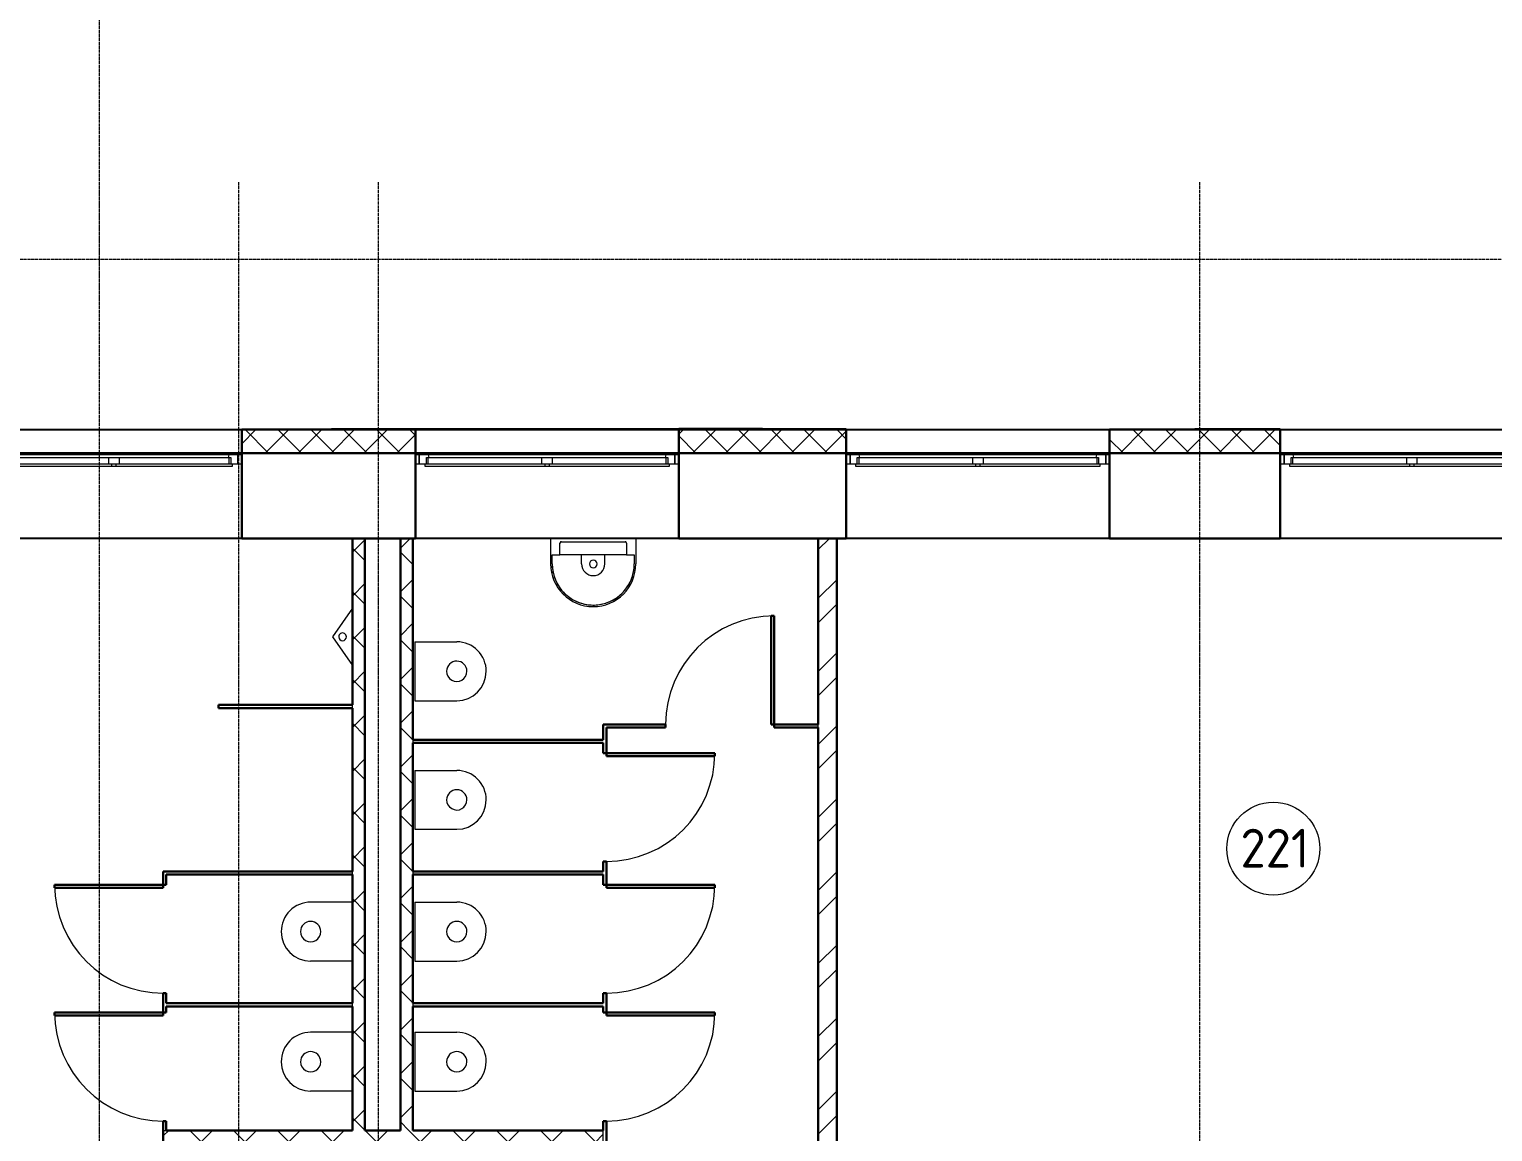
# Model space of a CAD drawing. Header units: millimetres. Extents: x -695119 to 412940, y -249585 to 622758.
# Drawn here: x 106230 to 115673, y 526899 to 534014 of the extents above; entities that cross this region are included whole.
import ezdxf

# ---------------------------------------------------------------- set-up
doc = ezdxf.new("R2010")
doc.units = ezdxf.units.MM
doc.linetypes.add('ADSK_Линия сетки', pattern=[25, 20, -2.5, 0, -2.5])
for name, color, linetype, lineweight in [('Двери', 8, 'Continuous', 9), ('Каркас_Импост', 8, 'Continuous', 9), ('Марки помещений', 8, 'Continuous', 20), ('Окна', 252, 'Continuous', 9), ('Оси', 252, 'Continuous', 9), ('Панель', 252, 'Continuous', 30), ('Сантехнические приборы', 8, 'Continuous', 18), ('Стены разрез', 7, 'Continuous', 30), ('Стены штриховка', 7, 'Continuous', 9)]:
    doc.layers.add(name, color=color, linetype=linetype, lineweight=lineweight)
doc.layers.add('Стены', color=194, linetype='Continuous')
doc.styles.add('GOST Common_1', font='', dxfattribs={"height": 250})
doc.styles.get('GOST Common_1').set_extended_font_data('GOST type B')
pattern_1 = [(0, (91217.38, 536167.97), (406.4, 101.6), [33.528, -271.272, 33.528, -271.272, -1625.6]), (0, (91217.38, 536167.97), (406.4, 101.6), [-609.6, 33.528, -576.072, 33.528, -271.272, -711.2]), (0, (91217.38, 536167.97), (406.4, 101.6), [-1524, 33.528, -169.672, 33.528, -474.472]), (120, (91369.78, 536218.77), (-291.18818, 301.15272), [33.528, -271.272, 33.528, -271.272, -1625.6]), (120, (91369.78, 536218.77), (-291.18818, 301.15272), [-609.6, 33.528, -576.072, 33.528, -271.272, -711.2]), (120, (91369.78, 536218.77), (-291.18818, 301.15272), [-1524, 33.528, -169.672, 33.528, -474.472]), (240, (91420.58, 536421.97), (-115.21182, -402.75272), [33.528, -271.272, 33.528, -271.272, -1625.6]), (240, (91420.58, 536421.97), (-115.21182, -402.75272), [-609.6, 33.528, -576.072, 33.528, -271.272, -711.2]), (240, (91420.58, 536421.97), (-115.21182, -402.75272), [-1524, 33.528, -169.672, 33.528, -474.472])]
pattern_2 = [(45, (91217.38, 536167.97), (-141.4214, 141.4214), []), (135, (91217.38, 536167.97), (-141.4214, -141.4214), [])]

# ---------------------------------------------------------------- blocks, each defined once
blk = doc.blocks.new('BIMLIB_Окно_Двустворчатое_VEKA_СФрамугойСнизу_ГОСТ30674_без линий - Ж_ОК-1_2320х1700-V3-План 2 этажа смеж')
at = {"layer": 'Каркас_Импост', "lineweight": 18}
for p, q in [((-765.6, 265), (-825, 265)), ((-825, 265), (-825, 207)), ((-825, 207), (-787, 207)), ((-779, 207), (-779, 248)), ((-779, 248), (-767, 248)), ((-761, 248), (-765.6, 265)), ((765.6, 265), (761, 248)), ((825, 265), (765.6, 265)), ((767, 248), (779, 248)), ((779, 248), (779, 207)), ((787, 207), (825, 207)), ((825, 207), (825, 265))]:
    blk.add_line(p, q, dxfattribs=at)
at = {"layer": 'Каркас_Импост'}
for p, q in [((-787, 207), (-15, 207)), ((-787, 190), (-787, 207)), ((-15, 190), (-787, 190)), ((-767, 248), (-35, 248)), ((-767, 207), (-767, 248)), ((765.6, 265), (-765.6, 265)), ((-35, 248), (35, 248)), ((-35, 248), (-35, 207)), ((-15, 207), (15, 207)), ((-15, 207), (-15, 190)), ((15, 190), (-15, 190)), ((15, 207), (787, 207)), ((15, 190), (15, 207)), ((787, 190), (15, 190)), ((35, 248), (767, 248)), ((35, 207), (35, 248)), ((767, 248), (767, 207)), ((787, 207), (787, 190))]:
    blk.add_line(p, q, dxfattribs=at)
at = {"layer": 'Окна'}
for p, q in [((-825, 265), (-850, 265)), ((-850, 207), (-825, 207)), ((-825, 207), (-825, 265)), ((850, 265), (825, 265)), ((825, 265), (825, 207)), ((825, 207), (850, 207))]:
    blk.add_line(p, q, dxfattribs=at)
blk = doc.blocks.new('BIMLIB_Окно_Двустворчатое_VEKA_СФрамугойСнизу_ГОСТ30674_без линий - Ж_ОК-3_2320х1650-3824459-План 2 этажа смеж')
at = {"layer": 'Каркас_Импост', "lineweight": 18}
for p, q in [((-740.6, 265), (-800, 265)), ((-800, 265), (-800, 207)), ((-800, 207), (-762, 207)), ((-754, 207), (-754, 248)), ((-754, 248), (-742, 248)), ((-736, 248), (-740.6, 265)), ((740.6, 265), (736, 248)), ((800, 265), (740.6, 265)), ((742, 248), (754, 248)), ((754, 248), (754, 207)), ((762, 207), (800, 207)), ((800, 207), (800, 265))]:
    blk.add_line(p, q, dxfattribs=at)
at = {"layer": 'Каркас_Импост'}
for p, q in [((-762, 207), (-15, 207)), ((-762, 190), (-762, 207)), ((-15, 190), (-762, 190)), ((-742, 248), (-35, 248)), ((-742, 207), (-742, 248)), ((740.6, 265), (-740.6, 265)), ((-35, 248), (35, 248)), ((-35, 248), (-35, 207)), ((-15, 207), (15, 207)), ((-15, 207), (-15, 190)), ((15, 190), (-15, 190)), ((15, 207), (762, 207)), ((15, 190), (15, 207)), ((762, 190), (15, 190)), ((35, 248), (742, 248)), ((35, 207), (35, 248)), ((742, 248), (742, 207)), ((762, 207), (762, 190))]:
    blk.add_line(p, q, dxfattribs=at)
at = {"layer": 'Окна'}
for p, q in [((-800, 265), (-825, 265)), ((-825, 207), (-800, 207)), ((-800, 207), (-800, 265)), ((825, 265), (800, 265)), ((800, 265), (800, 207)), ((800, 207), (825, 207))]:
    blk.add_line(p, q, dxfattribs=at)
blk = doc.blocks.new('Дверь-Одинарная-Панель - 700 x 2100 мм-1153510-План 2 этажа смеж')
at = {"layer": 'Двери'}
blk.add_arc((350, -10), 700, 180, 270, dxfattribs=at)
at = {"layer": 'Панель'}
for p, q in [((330, -10), (350, -10)), ((330, -710), (330, -10)), ((350, -10), (350, -710)), ((350, -710), (330, -710))]:
    blk.add_line(p, q, dxfattribs=at)
blk = doc.blocks.new('Ш_Сантехника_2D_Писуар _ГОСТ - Ш_Сантехника_2D_Писуар _ГОСТ-1811941-План 2 этажа смеж')
at = {"layer": 'Сантехнические приборы'}
for p, q in [((-185, 0), (0, -129.5)), ((0, -129.5), (185, 0))]:
    blk.add_line(p, q, dxfattribs=at)
for start, end in [(89.5033, 272.23198), (272.23198, 89.5033)]:
    blk.add_arc((0, -64.1), 25, start, end, dxfattribs=at)
blk = doc.blocks.new('Дверь-Одинарная-Панель - 700 x 2100 мм-1152138-План 2 этажа смеж')
at = {"layer": 'Двери'}
blk.add_arc((350, 10), 700, 90, 180, dxfattribs=at)
at = {"layer": 'Панель'}
for p, q in [((350, 710), (330, 710)), ((330, 710), (330, 10)), ((350, 10), (350, 710)), ((330, 10), (350, 10))]:
    blk.add_line(p, q, dxfattribs=at)
blk = doc.blocks.new('Ш_Сантехника_2D_Унитаз _ГОСТ - Ш_Сантехника_2D_Унитаз _ГОСТ-1822227-План 2 этажа смеж')
at = {"layer": 'Сантехнические приборы'}
for p, q in [((-190, 0), (-190, 270)), ((190, 0), (190, 270)), ((-190, 0), (190, 0))]:
    blk.add_line(p, q, dxfattribs=at)
for radius, start, end in [(190, 89.92886, 180), (190, 0, 89.92886), (65.4, 89.92228, 269.68172), (65.4, 269.68172, 89.92228)]:
    blk.add_arc((0, 270), radius, start, end, dxfattribs=at)
blk = doc.blocks.new('ИГСП_ООО САНИТА сантехника_Умывальник - ИГСП_ООО САНИТА сантехника_Умывальник-461922-План 2 этажа смеж')
at = {"layer": 'Сантехнические приборы'}
for p, q in [((-275, 0), (-275, -165)), ((275, 0), (275, -165)), ((-215, -105), (-215, -31.3)), ((-205, -21.3), (205, -21.3)), ((215, -31.3), (215, -105)), ((-265, -165), (-265, -105)), ((-265, -105), (-215, -105)), ((-205, -105), (-215, -105)), ((205, -105), (-205, -105)), ((-75, -165), (-75, -105)), ((75, -165), (75, -105)), ((215, -105), (205, -105)), ((215, -105), (265, -105)), ((265, -105), (265, -165))]:
    blk.add_line(p, q, dxfattribs=at)
at = {"layer": 'Сантехнические приборы', "flags": 128}
for points in [[(-205, -21.3), (-205.4, -21.3), (-205.8, -21.3), (-206.2, -21.3), (-206.6, -21.4), (-207, -21.5), (-207.4, -21.6), (-207.8, -21.7), (-208.1, -21.8), (-208.5, -21.9), (-208.9, -22.1), (-209.3, -22.2), (-209.6, -22.4), (-210, -22.6), (-210.3, -22.8), (-210.6, -23), (-211, -23.2), (-211.3, -23.5), (-211.6, -23.7), (-211.9, -24), (-212.2, -24.3), (-212.4, -24.6), (-212.7, -24.9), (-213, -25.2), (-213.2, -25.5), (-213.4, -25.9), (-213.6, -26.2), (-213.8, -26.6), (-214, -26.9), (-214.2, -27.3), (-214.3, -27.6), (-214.5, -28), (-214.6, -28.4), (-214.7, -28.8), (-214.8, -29.2), (-214.9, -29.6), (-214.9, -30), (-215, -30.4), (-215, -30.8), (-215, -31.2), (-215, -31.3)], [(215, -31.3), (215, -30.9), (215, -30.5), (214.9, -30.1), (214.9, -29.7), (214.8, -29.3), (214.7, -28.9), (214.6, -28.5), (214.5, -28.1), (214.4, -27.7), (214.2, -27.4), (214, -27), (213.9, -26.6), (213.7, -26.3), (213.5, -26), (213.3, -25.6), (213, -25.3), (212.8, -25), (212.5, -24.7), (212.2, -24.4), (212, -24.1), (211.7, -23.8), (211.4, -23.6), (211.1, -23.3), (210.7, -23.1), (210.4, -22.9), (210.1, -22.6), (209.7, -22.4), (209.4, -22.3), (209, -22.1), (208.6, -21.9), (208.2, -21.8), (207.9, -21.7), (207.5, -21.6), (207.1, -21.5), (206.7, -21.4), (206.3, -21.4), (205.9, -21.3), (205.5, -21.3), (205.1, -21.3), (205, -21.3)], [(-265, -165), (-264.8, -175.6), (-264.2, -186.2), (-263.1, -196.7), (-261.6, -207.2), (-259.7, -217.6), (-257.4, -228), (-254.7, -238.2), (-251.5, -248.4), (-248, -258.4), (-244.1, -268.2), (-239.8, -277.9), (-235.1, -287.4), (-230, -296.7), (-224.5, -305.8), (-218.7, -314.6), (-212.6, -323.3), (-206.1, -331.6), (-199.2, -339.7), (-192.1, -347.6), (-184.6, -355.1), (-176.9, -362.3), (-168.8, -369.2), (-160.5, -375.8), (-152, -382.1), (-143.2, -388), (-134.1, -393.5), (-124.9, -398.7), (-115.5, -403.5), (-105.8, -408), (-96, -412), (-86.1, -415.6), (-76, -418.9), (-65.8, -421.7), (-55.4, -424.1), (-45, -426.1), (-34.6, -427.7), (-24, -428.9), (-13.5, -429.7), (-2.9, -430), (7.7, -429.9), (18.3, -429.4), (28.9, -428.4), (39.4, -427.1), (49.8, -425.3), (60.2, -423.1), (70.5, -420.5), (80.6, -417.4), (90.7, -414), (100.6, -410.2), (110.3, -406), (119.8, -401.4), (129.2, -396.4), (138.3, -391), (147.3, -385.3), (156, -379.3), (164.4, -372.8), (172.6, -366.1), (180.5, -359), (188.1, -351.7), (195.4, -344), (202.4, -336), (209.1, -327.8), (215.4, -319.3), (221.4, -310.6), (227.1, -301.6), (232.4, -292.4), (237.3, -283), (241.8, -273.4), (245.9, -263.7), (249.7, -253.8), (253, -243.7), (256, -233.5), (258.5, -223.2), (260.6, -212.9), (262.3, -202.4), (263.6, -191.9), (264.5, -181.3), (264.9, -170.7), (265, -165)]]:
    blk.add_lwpolyline(points, dxfattribs=at)
at = {"layer": 'Сантехнические приборы'}
for centre, radius, start, end in [((-205, -31.3), 10, 90, 180), ((205, -31.3), 10, 0, 90), ((0, -165), 275, 180, 360), ((0, -165), 265, 180, 0), ((0, -165), 75, 180, 0), ((0, -165), 25, 0, 180), ((0, -165), 25, 180, 360)]:
    blk.add_arc(centre, radius, start, end, dxfattribs=at)
blk = doc.blocks.new('Ш_Сантехника_2D_Унитаз _ГОСТ - Ш_Сантехника_2D_Унитаз _ГОСТ-V68-План 2 этажа смеж')
at = {"layer": 'Сантехнические приборы'}
for p, q in [((-190, 0), (-190, -270)), ((190, 0), (190, -270))]:
    blk.add_line(p, q, dxfattribs=at)
for radius, start, end in [(190, 180, 270.07114), (65.4, 90.31828, 270.07772), (65.4, 270.07772, 90.31828), (190, 270.07114, 360)]:
    blk.add_arc((0, -270), radius, start, end, dxfattribs=at)
blk = doc.blocks.new('ADSK_Марка_Помещение_ОдноЗначение_Номер - Номер-462100-План 2 этажа смеж')
at = {"layer": 'Марки помещений'}
blk.add_circle((0, 0), 3, dxfattribs=at)

msp = doc.modelspace()

# ---------------------------------------------------------------- hatches: boundary and pattern name
at = {"layer": 'Стены разрез', "lineweight": 9}
h = msp.add_hatch(dxfattribs=at)
h.set_pattern_fill('FP_4', color=256, style=0, pattern_type=2)
h.set_pattern_definition(pattern_1)
h.paths.add_polyline_path([(116566.401, 531430.241), (117131.401, 531430.241), (117131.401, 531435.241), (116566.401, 531435.241)])
h.paths.add_polyline_path([(110421.401, 531430.241), (110961.401, 531430.241), (110961.401, 531435.241), (110421.401, 531435.241)])
h.paths.add_polyline_path([(99296.401, 531430.241), (99296.401, 531435.241), (98736.401, 531435.241), (98736.401, 531430.241)])
h.paths.add_polyline_path([(96516.401, 531430.241), (96516.401, 531435.241), (95966.401, 531435.241), (95966.401, 531430.241)])
h = msp.add_hatch(dxfattribs=at)
h.set_pattern_fill('FP_7', color=256, style=0, pattern_type=2)
h.set_pattern_definition([(45, (91217.38, 536167.97), (-106.066, 106.066), []), (135, (91217.38, 536167.97), (-106.066, -106.066), [])])
h.paths.add_polyline_path([(118831.401, 531278.241), (126031.401, 531278.241), (126031.401, 531428.241), (118833.401, 531428.241), (118833.401, 531354.241), (118831.401, 531354.241)])
h.paths.add_polyline_path([(107889.858, 531278.241), (108721.401, 531278.241), (108721.401, 531354.241), (108719.401, 531354.241), (108719.401, 531428.241), (107603.813, 531428.241), (107603.813, 531354.241), (107601.813, 531354.241), (107601.813, 531278.241)])
h.paths.add_polyline_path([(110668.371, 531278.241), (111501.401, 531278.241), (111501.401, 531354.241), (111499.401, 531354.241), (111499.401, 531428.241), (110423.401, 531428.241), (110423.401, 531354.241), (110421.401, 531354.241), (110421.401, 531278.241)])
h.paths.add_polyline_path([(105986.401, 531278.241), (105988.401, 531278.241), (105988.401, 531428.241), (105986.401, 531428.241), (105986.401, 531396.487)])
h.paths.add_polyline_path([(113201.401, 531278.241), (114301.401, 531278.241), (114301.401, 531354.241), (114299.401, 531354.241), (114299.401, 531428.241), (113203.401, 531428.241), (113203.401, 531354.241), (113201.401, 531354.241)])
h.paths.add_polyline_path([(117131.401, 531278.241), (117131.401, 531354.241), (117129.401, 531354.241), (117129.401, 531428.241), (116003.401, 531428.241), (116003.401, 531354.241), (116001.401, 531354.241), (116001.401, 531278.241), (116225.398, 531278.241)])
h = msp.add_hatch(dxfattribs=at)
h.set_pattern_fill('FP_4', color=256, style=0, pattern_type=2)
h.set_pattern_definition(pattern_1)
h.paths.add_polyline_path([(107601.813, 531354.241), (107603.813, 531354.241), (107603.813, 531428.241), (108719.401, 531428.241), (108719.401, 531354.241), (108721.401, 531354.241), (108721.401, 531430.241), (107601.813, 531430.241), (107601.813, 531396.487)])
h.paths.add_polyline_path([(114301.401, 531354.241), (114301.401, 531430.241), (113201.401, 531430.241), (113201.401, 531354.241), (113203.401, 531354.241), (113203.401, 531428.241), (114299.401, 531428.241), (114299.401, 531354.241)])
h.paths.add_polyline_path([(116001.401, 531354.241), (116003.401, 531354.241), (116003.401, 531428.241), (117129.401, 531428.241), (117129.401, 531354.241), (117131.401, 531354.241), (117131.401, 531430.241), (116001.401, 531430.241), (116001.401, 531396.487)])
h.paths.add_polyline_path([(110421.401, 531354.241), (110423.401, 531354.241), (110423.401, 531428.241), (111499.401, 531428.241), (111499.401, 531354.241), (111501.401, 531354.241), (111501.401, 531430.241), (110421.401, 531430.241), (110421.401, 531396.487)])
h.paths.add_polyline_path([(118833.401, 531354.241), (118833.401, 531428.241), (126181.401, 531428.241), (126181.401, 531430.241), (118831.401, 531430.241), (118831.401, 531354.241)])
h = msp.add_hatch(dxfattribs=at)
h.set_pattern_fill('FP_3', color=256, style=0, pattern_type=2)
h.set_pattern_definition(pattern_2)
h.paths.add_polyline_path([(108395.935, 526908.241), (108395.935, 530728.241), (108315.935, 530728.241), (108315.935, 526908.241)])
h = msp.add_hatch(dxfattribs=at)
h.set_pattern_fill('FP_3', color=256, style=0, pattern_type=2)
h.set_pattern_definition(pattern_2)
h.paths.add_polyline_path([(108625.867, 526908.241), (108705.867, 526908.241), (108705.867, 530728.241), (108625.867, 530728.241), (108625.867, 527954.069)])
h = msp.add_hatch(dxfattribs=at)
h.set_pattern_fill('FP_1', color=256, style=0, pattern_type=2)
h.set_pattern_definition([(45, (91217.38, 536167.97), (-235.7317, 235.7317), []), (45, (91374.53, 536167.97), (-235.7317, 235.7317), [])])
h.paths.add_polyline_path([(111321.401, 524453.241), (111441.401, 524453.241), (111441.401, 530728.241), (111321.401, 530728.241), (111321.401, 525659.123)])
h = msp.add_hatch(dxfattribs=at)
h.set_pattern_fill('FP_3', color=256, style=0, pattern_type=2)
h.set_pattern_definition(pattern_2)
h.paths.add_polyline_path([(109486.401, 526828.241), (109934.133, 526828.241), (109934.133, 526908.241), (107094.133, 526908.241), (107094.133, 526828.241), (109406.401, 526828.241)])

# ---------------------------------------------------------------- linework, layer by layer
at = {"layer": 'Оси', "linetype": 'ADSK_Линия сетки'}
for p, q in [((106681.401, 569901.977), (106681.401, 503632.555)), ((107581.401, 533028.241), (107581.401, 504902.555)), ((108481.401, 533028.241), (108481.401, 504902.555)), ((113781.401, 533028.241), (113781.401, 503632.555)), ((127748.695, 532528.241), (50771.339, 532528.241)), ((127748.695, 530728.241), (50771.339, 530728.241))]:
    msp.add_line(p, q, dxfattribs=at)
at = {"layer": 'Стены'}
for p, q in [((105988.401, 531430.241), (107601.813, 531430.241)), ((108181.401, 531435.241), (110421.401, 531435.241)), ((108181.401, 531430.241), (108181.401, 531435.241)), ((108721.401, 531430.241), (108721.401, 531435.241)), ((108721.401, 531430.241), (110421.401, 531430.241)), ((110961.401, 531435.241), (111501.401, 531435.241)), ((111501.401, 531435.241), (111501.401, 531430.241)), ((111501.401, 531430.241), (113201.401, 531430.241)), ((113751.401, 531435.241), (114301.401, 531435.241)), ((113751.401, 531430.241), (113751.401, 531435.241)), ((114301.401, 531430.241), (114301.401, 531435.241)), ((114301.401, 531430.241), (116001.401, 531430.241)), ((105988.401, 531278.241), (107601.813, 531278.241)), ((107601.813, 531278.241), (105988.401, 531278.241)), ((108721.401, 531278.241), (110421.401, 531278.241)), ((110421.401, 531278.241), (108721.401, 531278.241)), ((111501.401, 531278.241), (113201.401, 531278.241)), ((113201.401, 531278.241), (111501.401, 531278.241)), ((114301.401, 531278.241), (116001.401, 531278.241)), ((116001.401, 531278.241), (114301.401, 531278.241)), ((107601.813, 530728.241), (105951.813, 530728.241)), ((110421.401, 530728.241), (108721.401, 530728.241)), ((113201.401, 530728.241), (111501.401, 530728.241)), ((116001.401, 530728.241), (114301.401, 530728.241))]:
    msp.add_line(p, q, dxfattribs=at)
at = {"layer": 'Стены разрез'}
for p, q in [((108721.401, 531430.241), (107601.813, 531430.241)), ((107601.813, 531430.241), (107601.813, 531278.241)), ((108721.401, 531278.241), (108721.401, 531430.241)), ((110961.401, 531435.241), (110421.401, 531435.241)), ((110421.401, 531435.241), (110421.401, 531278.241)), ((111501.401, 531430.241), (110421.401, 531430.241)), ((110961.401, 531430.241), (110961.401, 531435.241)), ((111501.401, 531278.241), (111501.401, 531430.241)), ((114301.401, 531430.241), (113201.401, 531430.241)), ((113201.401, 531430.241), (113201.401, 531278.241)), ((114301.401, 531278.241), (114301.401, 531430.241)), ((108721.401, 531278.241), (107601.813, 531278.241)), ((107601.813, 531278.241), (107601.813, 530728.241)), ((107601.813, 531278.241), (108721.401, 531278.241)), ((108721.401, 530728.241), (108721.401, 531278.241)), ((111501.401, 531278.241), (110421.401, 531278.241)), ((110421.401, 531278.241), (110421.401, 530728.241)), ((110421.401, 531278.241), (111501.401, 531278.241)), ((111501.401, 530728.241), (111501.401, 531278.241)), ((114301.401, 531278.241), (113201.401, 531278.241)), ((113201.401, 531278.241), (113201.401, 530728.241)), ((113201.401, 531278.241), (114301.401, 531278.241)), ((114301.401, 530728.241), (114301.401, 531278.241)), ((107601.813, 530728.241), (108721.401, 530728.241)), ((108315.935, 530728.241), (108315.935, 529653.241)), ((108395.935, 526908.241), (108395.935, 530728.241)), ((108625.867, 530728.241), (108625.867, 526908.241)), ((108705.867, 529428.241), (108705.867, 530728.241)), ((110421.401, 530728.241), (111501.401, 530728.241)), ((111321.401, 530728.241), (111321.401, 529528.241)), ((111441.401, 524333.241), (111441.401, 530728.241)), ((113201.401, 530728.241), (114301.401, 530728.241)), ((108315.935, 529653.241), (107451.204, 529653.241)), ((107451.204, 529653.241), (107451.204, 529633.241)), ((107451.204, 529633.241), (108315.935, 529633.241)), ((108315.935, 529633.241), (108315.935, 528578.241)), ((109934.133, 529528.241), (109934.133, 529428.241)), ((110336.401, 529528.241), (109934.133, 529528.241)), ((109954.133, 529343.241), (109954.133, 529508.241)), ((109954.133, 529508.241), (110336.401, 529508.241)), ((110336.401, 529508.241), (110336.401, 529528.241)), ((111321.401, 529528.241), (111036.401, 529528.241)), ((111036.401, 529528.241), (111036.401, 529508.241)), ((111036.401, 529508.241), (111321.401, 529508.241)), ((111321.401, 529508.241), (111321.401, 524453.241)), ((109934.133, 529428.241), (108705.867, 529428.241)), ((108705.867, 528578.241), (108705.867, 529408.241)), ((108705.867, 529408.241), (109934.133, 529408.241)), ((109934.133, 529408.241), (109934.133, 529343.241)), ((109934.133, 529343.241), (109954.133, 529343.241)), ((109934.133, 528643.241), (109934.133, 528578.241)), ((109954.133, 528643.241), (109934.133, 528643.241)), ((109954.133, 528493.241), (109954.133, 528643.241)), ((107094.133, 528578.241), (107094.133, 528493.241)), ((108315.935, 528578.241), (107094.133, 528578.241)), ((107114.133, 528493.241), (107114.133, 528558.241)), ((107114.133, 528558.241), (108315.935, 528558.241)), ((108315.935, 528558.241), (108315.935, 527728.241)), ((109934.133, 528578.241), (108705.867, 528578.241)), ((108705.867, 528558.241), (109934.133, 528558.241)), ((108705.867, 527728.241), (108705.867, 528558.241)), ((109934.133, 528558.241), (109934.133, 528493.241)), ((107094.133, 528493.241), (107114.133, 528493.241)), ((109934.133, 528493.241), (109954.133, 528493.241)), ((107094.133, 527793.241), (107094.133, 527668.241)), ((107114.133, 527793.241), (107094.133, 527793.241)), ((107114.133, 527728.241), (107114.133, 527793.241)), ((109934.133, 527793.241), (109934.133, 527728.241)), ((109954.133, 527793.241), (109934.133, 527793.241)), ((109954.133, 527668.241), (109954.133, 527793.241)), ((107094.133, 527668.241), (107114.133, 527668.241)), ((108315.935, 527728.241), (107114.133, 527728.241)), ((107114.133, 527668.241), (107114.133, 527708.241)), ((107114.133, 527708.241), (108315.935, 527708.241)), ((108315.935, 527708.241), (108315.935, 526908.241)), ((109934.133, 527728.241), (108705.867, 527728.241)), ((108705.867, 526908.241), (108705.867, 527708.241)), ((108705.867, 527708.241), (109934.133, 527708.241)), ((109934.133, 527708.241), (109934.133, 527668.241)), ((109934.133, 527668.241), (109954.133, 527668.241)), ((107094.133, 526968.241), (107094.133, 526828.241)), ((107114.133, 526968.241), (107094.133, 526968.241)), ((107114.133, 526908.241), (107114.133, 526968.241)), ((109934.133, 526968.241), (109934.133, 526908.241)), ((109954.133, 526968.241), (109934.133, 526968.241)), ((109954.133, 526828.241), (109954.133, 526968.241)), ((108315.935, 526908.241), (107114.133, 526908.241)), ((108625.867, 526908.241), (108395.935, 526908.241)), ((109934.133, 526908.241), (108705.867, 526908.241))]:
    msp.add_line(p, q, dxfattribs=at)
at = {"layer": 'Стены штриховка'}
for p, q in [((107601.813, 531354.241), (107603.813, 531354.241)), ((108719.401, 531428.241), (107603.813, 531428.241)), ((107603.813, 531428.241), (107603.813, 531354.241)), ((108719.401, 531354.241), (108719.401, 531428.241)), ((108719.401, 531354.241), (108721.401, 531354.241)), ((110421.401, 531354.241), (110423.401, 531354.241)), ((111499.401, 531428.241), (110423.401, 531428.241)), ((110423.401, 531428.241), (110423.401, 531354.241)), ((111499.401, 531354.241), (111499.401, 531428.241)), ((111499.401, 531354.241), (111501.401, 531354.241)), ((113201.401, 531354.241), (113203.401, 531354.241)), ((114299.401, 531428.241), (113203.401, 531428.241)), ((113203.401, 531428.241), (113203.401, 531354.241)), ((114299.401, 531354.241), (114299.401, 531428.241)), ((114299.401, 531354.241), (114301.401, 531354.241)), ((108315.935, 529633.241), (108315.935, 529653.241)), ((111321.401, 529508.241), (111321.401, 529528.241)), ((108705.867, 529428.241), (108705.867, 529408.241)), ((108315.935, 528558.241), (108315.935, 528578.241)), ((108705.867, 528578.241), (108705.867, 528558.241)), ((108315.935, 527708.241), (108315.935, 527728.241)), ((108705.867, 527728.241), (108705.867, 527708.241)), ((107094.133, 526908.241), (107114.133, 526908.241)), ((109934.133, 526828.241), (109934.133, 526908.241))]:
    msp.add_line(p, q, dxfattribs=at)

# ---------------------------------------------------------------- block references
at = {"layer": 'Двери'}
msp.add_blockref('Дверь-Одинарная-Панель - 700 x 2100 мм-1152138-План 2 этажа смеж', (110686.401, 529518.241), dxfattribs=at)
for name, p, rotation in [('Дверь-Одинарная-Панель - 700 x 2100 мм-1153510-План 2 этажа смеж', (109944.133, 528993.241), 89.9999999999999), ('Дверь-Одинарная-Панель - 700 x 2100 мм-1152138-План 2 этажа смеж', (107104.133, 528143.241), 90.00000000000011), ('Дверь-Одинарная-Панель - 700 x 2100 мм-1153510-План 2 этажа смеж', (109944.133, 528143.241), 89.9999999999999), ('Дверь-Одинарная-Панель - 700 x 2100 мм-1152138-План 2 этажа смеж', (107104.133, 527318.241), 90.00000000000011), ('Дверь-Одинарная-Панель - 700 x 2100 мм-1153510-План 2 этажа смеж', (109944.133, 527318.241), 89.9999999999999)]:
    msp.add_blockref(name, p, dxfattribs=dict(at, rotation=rotation))
at = {"layer": 'Марки помещений', "xscale": 99.99999999999993, "yscale": 99.99999999999993, "zscale": 99.99999999999993}
msp.add_blockref('ADSK_Марка_Помещение_ОдноЗначение_Номер - Номер-462100-План 2 этажа смеж', (114257.746, 528726.518), dxfattribs=at)
at = {"layer": 'Окна'}
for name, p in [('BIMLIB_Окно_Двустворчатое_VEKA_СФрамугойСнизу_ГОСТ30674_без линий - Ж_ОК-3_2320х1650-3824459-План 2 этажа смеж', (106776.813, 531003.241)), ('BIMLIB_Окно_Двустворчатое_VEKA_СФрамугойСнизу_ГОСТ30674_без линий - Ж_ОК-1_2320х1700-V3-План 2 этажа смеж', (109571.401, 531003.241)), ('BIMLIB_Окно_Двустворчатое_VEKA_СФрамугойСнизу_ГОСТ30674_без линий - Ж_ОК-1_2320х1700-V3-План 2 этажа смеж', (112351.401, 531003.241)), ('BIMLIB_Окно_Двустворчатое_VEKA_СФрамугойСнизу_ГОСТ30674_без линий - Ж_ОК-1_2320х1700-V3-План 2 этажа смеж', (115151.401, 531003.241))]:
    msp.add_blockref(name, p, dxfattribs=at)
at = {"layer": 'Сантехнические приборы'}
msp.add_blockref('ИГСП_ООО САНИТА сантехника_Умывальник - ИГСП_ООО САНИТА сантехника_Умывальник-461922-План 2 этажа смеж', (109869.342, 530728.241), dxfattribs=at)
for name, p, rotation in [('Ш_Сантехника_2D_Писуар _ГОСТ - Ш_Сантехника_2D_Писуар _ГОСТ-1811941-План 2 этажа смеж', (108315.935, 530093.241), 269.999999999999), ('Ш_Сантехника_2D_Унитаз _ГОСТ - Ш_Сантехника_2D_Унитаз _ГОСТ-1822227-План 2 этажа смеж', (108718.935, 529870.846), 270.0000000000021), ('Ш_Сантехника_2D_Унитаз _ГОСТ - Ш_Сантехника_2D_Унитаз _ГОСТ-1822227-План 2 этажа смеж', (108718.935, 529040.846), 270.0000000000021), ('Ш_Сантехника_2D_Унитаз _ГОСТ - Ш_Сантехника_2D_Унитаз _ГОСТ-V68-План 2 этажа смеж', (108315.935, 528190.846), 269.9999999999978), ('Ш_Сантехника_2D_Унитаз _ГОСТ - Ш_Сантехника_2D_Унитаз _ГОСТ-1822227-План 2 этажа смеж', (108718.935, 528190.846), 270.0000000000021), ('Ш_Сантехника_2D_Унитаз _ГОСТ - Ш_Сантехника_2D_Унитаз _ГОСТ-V68-План 2 этажа смеж', (108315.935, 527350.846), 269.9999999999978), ('Ш_Сантехника_2D_Унитаз _ГОСТ - Ш_Сантехника_2D_Унитаз _ГОСТ-1822227-План 2 этажа смеж', (108718.935, 527350.846), 270.0000000000021)]:
    msp.add_blockref(name, p, dxfattribs=dict(at, rotation=rotation))

# ---------------------------------------------------------------- texts
at = {"layer": 'Марки помещений', "lineweight": 9, "insert": (114045.339, 528854.243), "char_height": 250, "width": 526.70869, "attachment_point": 1, "style": 'GOST Common_1'}
msp.add_mtext('221', dxfattribs=at)

doc.saveas('drawing.dxf')
